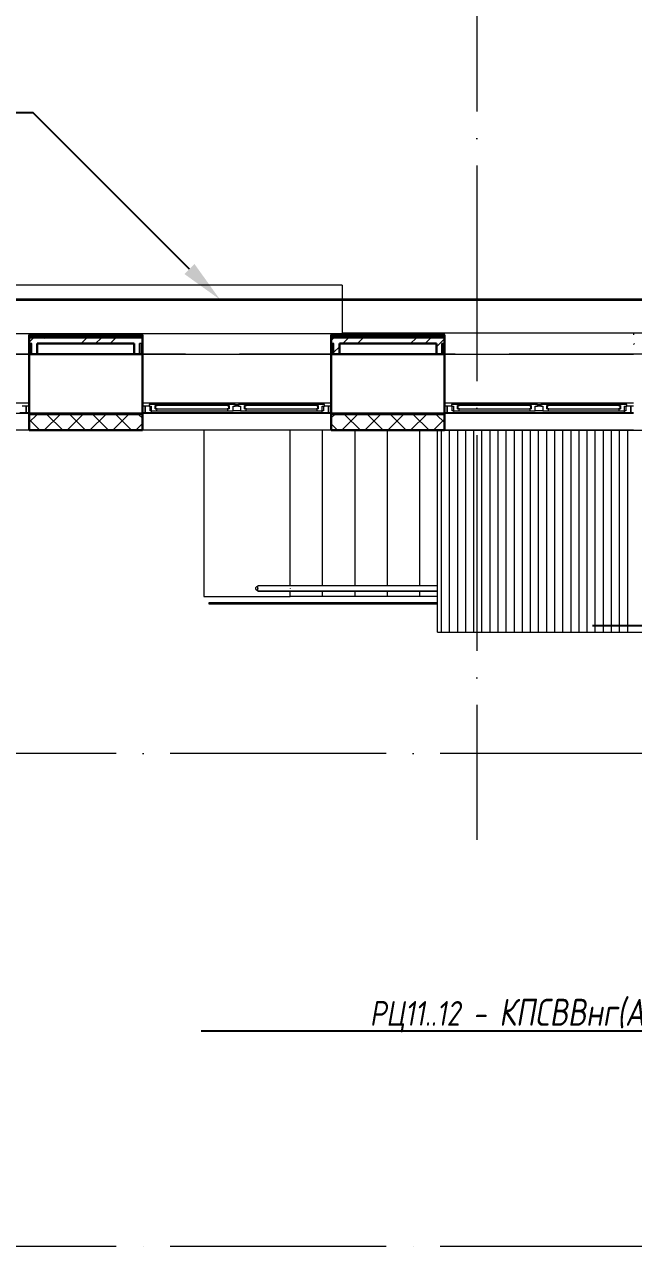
# Model space of a CAD drawing. Header units: millimetres. Extents: x -586848 to 520591, y -385801 to 675781.
# Drawn here: x -31355 to -25712, y -124503 to -113175 of the extents above; entities that cross this region are included whole.
import ezdxf
from ezdxf import colors
from ezdxf.entities.mleader import LeaderData, LeaderLine
from ezdxf.math import Vec2, Vec3

# ---------------------------------------------------------------- set-up
doc = ezdxf.new("R2010")
doc.units = ezdxf.units.MM
doc.linetypes.add('ADSK_Линия сетки', pattern=[25, 20, -2.5, 0, -2.5])
for name, color, linetype, lineweight in [('_ Окна', 7, 'Continuous', 9), ('E-Безопасность-G', 153, 'Continuous', 35), ('RC-Выноски', 7, 'Continuous', 0), ('Витраж', 7, 'Continuous', 9), ('Крыша', 7, 'Continuous', 9), ('Крыша штриховка', 7, 'Continuous', 9), ('Лестницы', 252, 'Continuous', 9), ('Ограждение', 252, 'Continuous', 9), ('Окна', 252, 'Continuous', 9), ('Оси', 252, 'Continuous', 9), ('Стены внутренние', 7, 'Continuous', 18), ('Стены наружные', 7, 'Continuous', 18), ('Стены штриховка', 7, 'Continuous', 9)]:
    doc.layers.add(name, color=color, linetype=linetype, lineweight=lineweight)
doc.styles.add('RubezhCAD', font='', dxfattribs={"oblique": 10})
doc.styles.get('RubezhCAD').set_extended_font_data('GOST type A')

# ---------------------------------------------------------------- blocks, each defined once
blk = doc.blocks.new('1 этаж')
at = {"layer": '_ Окна', "color": 251, "lineweight": 18, "true_color": 0x636466}
for p, q in [((-44781, 14974), (-44819, 14974)), ((-44781, 14916), (-44781, 14974)), ((-43643, 14974), (-43681, 14974)), ((-43681, 14974), (-43681, 14916)), ((-43587, 14991), (-43643, 14991)), ((-43643, 14991), (-43643, 14974)), ((-43643, 14974), (-43623, 14974)), ((-43635, 14933), (-43635, 14974)), ((-43623, 14974), (-43623, 14933)), ((-43586, 14990), (-43587, 14991)), ((-43585, 14991), (-43586, 14990)), ((-43586, 14950), (-43586, 14982)), ((-43586, 14982), (-43568, 14982)), ((-43570, 14991), (-43585, 14991)), ((-43568, 14982), (-43570, 14991)), ((-42918, 14991), (-42921, 14982)), ((-42921, 14982), (-42903, 14982)), ((-42904, 14991), (-42918, 14991)), ((-42903, 14990), (-42904, 14991)), ((-42902, 14991), (-42903, 14990)), ((-42903, 14982), (-42903, 14950)), ((-42846, 14991), (-42902, 14991)), ((-42866, 14933), (-42866, 14974)), ((-42866, 14974), (-42846, 14974)), ((-42846, 14974), (-42846, 14991)), ((-42760, 14991), (-42816, 14991)), ((-42816, 14991), (-42816, 14974)), ((-42816, 14974), (-42796, 14974)), ((-42796, 14974), (-42796, 14933)), ((-42759, 14990), (-42760, 14991)), ((-42758, 14991), (-42759, 14990)), ((-42759, 14950), (-42759, 14982)), ((-42759, 14982), (-42741, 14982)), ((-42743, 14991), (-42758, 14991)), ((-42741, 14982), (-42743, 14991)), ((-42091, 14991), (-42094, 14982)), ((-42094, 14982), (-42076, 14982)), ((-42077, 14991), (-42091, 14991)), ((-42076, 14990), (-42077, 14991)), ((-42075, 14991), (-42076, 14990)), ((-42076, 14982), (-42076, 14950)), ((-42019, 14991), (-42075, 14991)), ((-42039, 14933), (-42039, 14974)), ((-42039, 14974), (-42019, 14974)), ((-42027, 14974), (-42027, 14933)), ((-42019, 14974), (-42019, 14991)), ((-41981, 14974), (-42019, 14974)), ((-41981, 14916), (-41981, 14974)), ((-40843, 14974), (-40881, 14974)), ((-40881, 14974), (-40881, 14916)), ((-40787, 14991), (-40843, 14991)), ((-40843, 14991), (-40843, 14974)), ((-40843, 14974), (-40823, 14974)), ((-40835, 14933), (-40835, 14974)), ((-40823, 14974), (-40823, 14933)), ((-40786, 14990), (-40787, 14991)), ((-40785, 14991), (-40786, 14990)), ((-40786, 14950), (-40786, 14982)), ((-40786, 14982), (-40768, 14982)), ((-40770, 14991), (-40785, 14991)), ((-40768, 14982), (-40770, 14991)), ((-40118, 14991), (-40121, 14982)), ((-40121, 14982), (-40103, 14982)), ((-40104, 14991), (-40118, 14991)), ((-40103, 14990), (-40104, 14991)), ((-40102, 14991), (-40103, 14990)), ((-40103, 14982), (-40103, 14950)), ((-40046, 14991), (-40102, 14991)), ((-40066, 14933), (-40066, 14974)), ((-40066, 14974), (-40046, 14974)), ((-40046, 14974), (-40046, 14991)), ((-39960, 14991), (-40016, 14991)), ((-40016, 14991), (-40016, 14974)), ((-40016, 14974), (-39996, 14974)), ((-39996, 14974), (-39996, 14933)), ((-39959, 14990), (-39960, 14991)), ((-39958, 14991), (-39959, 14990)), ((-39959, 14950), (-39959, 14982)), ((-39959, 14982), (-39941, 14982)), ((-39943, 14991), (-39958, 14991)), ((-39941, 14982), (-39943, 14991)), ((-39291, 14991), (-39294, 14982)), ((-39294, 14982), (-39276, 14982)), ((-39277, 14991), (-39291, 14991)), ((-39276, 14990), (-39277, 14991)), ((-39275, 14991), (-39276, 14990)), ((-39276, 14982), (-39276, 14950)), ((-39219, 14991), (-39275, 14991)), ((-39239, 14933), (-39239, 14974)), ((-39239, 14974), (-39219, 14974)), ((-39227, 14974), (-39227, 14933)), ((-39219, 14974), (-39219, 14991)), ((-39181, 14974), (-39219, 14974)), ((-39181, 14916), (-39181, 14974)), ((-44840, 14916), (-44781, 14916)), ((-43681, 14916), (-43621, 14916)), ((-43623, 14933), (-43635, 14933)), ((-43623, 14933), (-43572, 14933)), ((-43621, 14916), (-43617, 14933)), ((-43568, 14950), (-43586, 14950)), ((-43572, 14933), (-43568, 14950)), ((-42903, 14950), (-42921, 14950)), ((-42921, 14950), (-42916, 14933)), ((-42916, 14933), (-42866, 14933)), ((-42796, 14933), (-42745, 14933)), ((-42741, 14950), (-42759, 14950)), ((-42745, 14933), (-42741, 14950)), ((-42076, 14950), (-42094, 14950)), ((-42094, 14950), (-42089, 14933)), ((-42089, 14933), (-42039, 14933)), ((-42045, 14933), (-42040, 14916)), ((-42040, 14916), (-41981, 14916)), ((-42027, 14933), (-42039, 14933)), ((-40881, 14916), (-40821, 14916)), ((-40823, 14933), (-40835, 14933)), ((-40823, 14933), (-40772, 14933)), ((-40821, 14916), (-40817, 14933)), ((-40768, 14950), (-40786, 14950)), ((-40772, 14933), (-40768, 14950)), ((-40103, 14950), (-40121, 14950)), ((-40121, 14950), (-40116, 14933)), ((-40116, 14933), (-40066, 14933)), ((-39996, 14933), (-39945, 14933)), ((-39941, 14950), (-39959, 14950)), ((-39945, 14933), (-39941, 14950)), ((-39276, 14950), (-39294, 14950)), ((-39294, 14950), (-39289, 14933)), ((-39289, 14933), (-39239, 14933)), ((-39245, 14933), (-39240, 14916)), ((-39240, 14916), (-39181, 14916)), ((-39227, 14933), (-39239, 14933))]:
    blk.add_line(p, q, dxfattribs=at)
at = {"layer": '_ Окна', "color": 251, "true_color": 0x636466}
for p, q in [((-44756, 14974), (-44781, 14974)), ((-44781, 14974), (-44781, 14916)), ((-43681, 14974), (-43706, 14974)), ((-43681, 14916), (-43681, 14974)), ((-43583, 14982), (-43586, 14982)), ((-43586, 14982), (-43586, 14950)), ((-42906, 14982), (-43583, 14982)), ((-43583, 14982), (-43583, 14950)), ((-43583, 14950), (-43583, 14982)), ((-42906, 14950), (-42906, 14982)), ((-42906, 14982), (-42906, 14950)), ((-42903, 14982), (-42906, 14982)), ((-42903, 14950), (-42903, 14982)), ((-42756, 14982), (-42759, 14982)), ((-42759, 14982), (-42759, 14950)), ((-42079, 14982), (-42756, 14982)), ((-42756, 14982), (-42756, 14950)), ((-42756, 14950), (-42756, 14982)), ((-42079, 14950), (-42079, 14982)), ((-42079, 14982), (-42079, 14950)), ((-42076, 14982), (-42079, 14982)), ((-42076, 14950), (-42076, 14982)), ((-41956, 14974), (-41981, 14974)), ((-41981, 14974), (-41981, 14916)), ((-40881, 14974), (-40906, 14974)), ((-40881, 14916), (-40881, 14974)), ((-40783, 14982), (-40786, 14982)), ((-40786, 14982), (-40786, 14950)), ((-40106, 14982), (-40783, 14982)), ((-40783, 14982), (-40783, 14950)), ((-40783, 14950), (-40783, 14982)), ((-40106, 14950), (-40106, 14982)), ((-40106, 14982), (-40106, 14950)), ((-40103, 14982), (-40106, 14982)), ((-40103, 14950), (-40103, 14982)), ((-39956, 14982), (-39959, 14982)), ((-39959, 14982), (-39959, 14950)), ((-39279, 14982), (-39956, 14982)), ((-39956, 14982), (-39956, 14950)), ((-39956, 14950), (-39956, 14982)), ((-39279, 14950), (-39279, 14982)), ((-39279, 14982), (-39279, 14950)), ((-39276, 14982), (-39279, 14982)), ((-39276, 14950), (-39276, 14982)), ((-39156, 14974), (-39181, 14974)), ((-39181, 14974), (-39181, 14916)), ((-44781, 14916), (-44756, 14916)), ((-43706, 14916), (-43681, 14916)), ((-43586, 14950), (-43583, 14950)), ((-43583, 14950), (-42906, 14950)), ((-42906, 14950), (-42903, 14950)), ((-42759, 14950), (-42756, 14950)), ((-42756, 14950), (-42079, 14950)), ((-42079, 14950), (-42076, 14950)), ((-41981, 14916), (-41956, 14916)), ((-40906, 14916), (-40881, 14916)), ((-40786, 14950), (-40783, 14950)), ((-40783, 14950), (-40106, 14950)), ((-40106, 14950), (-40103, 14950)), ((-39959, 14950), (-39956, 14950)), ((-39956, 14950), (-39279, 14950)), ((-39279, 14950), (-39276, 14950)), ((-39181, 14916), (-39156, 14916))]:
    blk.add_line(p, q, dxfattribs=at)
at = {"layer": 'Витраж', "color": 251, "true_color": 0x636466}
for p, q in [((-43086, 13141), (-43086, 13156)), ((-43086, 13156), (-43003, 13156)), ((-43003, 13141), (-43086, 13141)), ((-43003, 13156), (-42903, 13156)), ((-42903, 13141), (-43003, 13141)), ((-42903, 13156), (-42803, 13156)), ((-42803, 13141), (-42903, 13141)), ((-42803, 13156), (-42703, 13156)), ((-42703, 13141), (-42803, 13141)), ((-42703, 13156), (-42603, 13156)), ((-42603, 13141), (-42703, 13141)), ((-42603, 13156), (-42503, 13156)), ((-42503, 13141), (-42603, 13141)), ((-42503, 13156), (-42403, 13156)), ((-42403, 13141), (-42503, 13141)), ((-42403, 13156), (-42303, 13156)), ((-42303, 13141), (-42403, 13141)), ((-42303, 13156), (-42203, 13156)), ((-42203, 13141), (-42303, 13141)), ((-42203, 13156), (-42103, 13156)), ((-42103, 13141), (-42203, 13141)), ((-42103, 13156), (-42003, 13156)), ((-42003, 13141), (-42103, 13141)), ((-42003, 13156), (-41903, 13156)), ((-41903, 13141), (-42003, 13141)), ((-41903, 13156), (-41803, 13156)), ((-41803, 13141), (-41903, 13141)), ((-41803, 13156), (-41703, 13156)), ((-41703, 13141), (-41803, 13141)), ((-41703, 13156), (-41603, 13156)), ((-41603, 13141), (-41703, 13141)), ((-41603, 13156), (-41503, 13156)), ((-41503, 13141), (-41603, 13141)), ((-41503, 13156), (-41403, 13156)), ((-41403, 13141), (-41503, 13141)), ((-41403, 13156), (-41303, 13156)), ((-41303, 13141), (-41403, 13141)), ((-41303, 13156), (-41203, 13156)), ((-41203, 13141), (-41303, 13141)), ((-41203, 13156), (-41103, 13156)), ((-41103, 13141), (-41203, 13141)), ((-41103, 13156), (-41003, 13156)), ((-41003, 13141), (-41103, 13141)), ((-41003, 13156), (-40971, 13156)), ((-40971, 13141), (-41003, 13141))]:
    blk.add_line(p, q, dxfattribs=at)
at = {"layer": 'Крыша', "color": 251, "true_color": 0x636466}
for p, q in [((-40971, 14752), (-37171, 14754)), ((-40971, 12881), (-40971, 14752)), ((-40971, 12881), (-37171, 12881))]:
    blk.add_line(p, q, dxfattribs=at)
at = {"layer": 'Крыша штриховка', "color": 251, "linetype": 'Continuous', "true_color": 0x636466}
for p, q in [((-40935, 12881), (-40935, 14752)), ((-40860, 12881), (-40860, 14752)), ((-40785, 12881), (-40785, 14752)), ((-40710, 12881), (-40710, 14752)), ((-40635, 12881), (-40635, 14752)), ((-40560, 12881), (-40560, 14752)), ((-40485, 12881), (-40485, 14752)), ((-40410, 12881), (-40410, 14752)), ((-40335, 12881), (-40335, 14752)), ((-40260, 12881), (-40260, 14752)), ((-40185, 12881), (-40185, 14752)), ((-40110, 12881), (-40110, 14752)), ((-40035, 12881), (-40035, 14752)), ((-39960, 12881), (-39960, 14752)), ((-39885, 12881), (-39885, 14753)), ((-39810, 12881), (-39810, 14753)), ((-39735, 12881), (-39735, 14753)), ((-39660, 12881), (-39660, 14753)), ((-39585, 12881), (-39585, 14753)), ((-39510, 12881), (-39510, 14753)), ((-39435, 12881), (-39435, 14753)), ((-39360, 12881), (-39360, 14753)), ((-39285, 12881), (-39285, 14753)), ((-39210, 12881), (-39210, 14753))]:
    blk.add_line(p, q, dxfattribs=at)
at = {"layer": 'Лестницы', "color": 251, "true_color": 0x636466}
for p, q in [((-43136, 14754), (-43136, 13211)), ((-42336, 13311), (-42336, 14754)), ((-42336, 13311), (-42336, 14754)), ((-42036, 13311), (-42036, 14754)), ((-42036, 13311), (-42036, 14754)), ((-41736, 13311), (-41736, 14754)), ((-41736, 13311), (-41736, 14754)), ((-41436, 13311), (-41436, 14754)), ((-41436, 13311), (-41436, 14754)), ((-41136, 13311), (-41136, 14754)), ((-41136, 13311), (-41136, 14754)), ((-40836, 14752), (-40836, 14754)), ((-40836, 14752), (-40836, 14754)), ((-40536, 14752), (-40536, 14754)), ((-40536, 14752), (-40536, 14754)), ((-40236, 14752), (-40236, 14754)), ((-40236, 14752), (-40236, 14754)), ((-39936, 14752), (-39936, 14754)), ((-39936, 14752), (-39936, 14754)), ((-39636, 14753), (-39636, 14754)), ((-39636, 14753), (-39636, 14754)), ((-42336, 13211), (-42336, 13261)), ((-42336, 13211), (-42336, 13261)), ((-42036, 13211), (-42036, 13261)), ((-42036, 13211), (-42036, 13261)), ((-41736, 13211), (-41736, 13261)), ((-41736, 13211), (-41736, 13261)), ((-41436, 13211), (-41436, 13261)), ((-41436, 13211), (-41436, 13261)), ((-41136, 13211), (-41136, 13261)), ((-41136, 13211), (-41136, 13261)), ((-43136, 13211), (-42336, 13211)), ((-42036, 13211), (-42336, 13211)), ((-41736, 13211), (-42036, 13211)), ((-41436, 13211), (-41736, 13211)), ((-41136, 13211), (-41436, 13211)), ((-40971, 13211), (-41136, 13211))]:
    blk.add_line(p, q, dxfattribs=at)
at = {"layer": 'Ограждение', "color": 251, "true_color": 0x636466}
for p, q in [((-41856, 16096), (-46606, 16096)), ((-41856, 16096), (-41856, 15646)), ((-41856, 15646), (-46606, 15646)), ((-44756, 15646), (-44756, 15636)), ((-43706, 15636), (-43706, 15646)), ((-41956, 15646), (-41956, 15636)), ((-41856, 15656), (-36031, 15656)), ((-40906, 15636), (-40906, 15656)), ((-40906, 15656), (-39156, 15656)), ((-39156, 15656), (-39156, 15636)), ((-46506, 15456), (-44756, 15456)), ((-43706, 15456), (-41956, 15456)), ((-40906, 15456), (-39156, 15456)), ((-46506, 15006), (-44756, 15006)), ((-43706, 15006), (-41956, 15006)), ((-40906, 15006), (-39156, 15006)), ((-42343, 13311), (-42636, 13311)), ((-42636, 13261), (-42636, 13311)), ((-42336, 13311), (-42636, 13311)), ((-42636, 13289), (-42636, 13284)), ((-42636, 13261), (-42343, 13261)), ((-42336, 13261), (-42636, 13261)), ((-40971, 13311), (-42343, 13311)), ((-42343, 13261), (-40971, 13261)), ((-40971, 13311), (-42336, 13311)), ((-40971, 13261), (-42336, 13261))]:
    blk.add_line(p, q, dxfattribs=at)
at = {"layer": 'Ограждение', "color": 251, "true_color": 0x636466, "flags": 128}
for points in [[(-42656, 13286), (-42656, 13287), (-42656, 13288), (-42656, 13289), (-42656, 13289), (-42655, 13290), (-42655, 13291), (-42655, 13292), (-42655, 13293), (-42655, 13293), (-42654, 13294), (-42654, 13295), (-42654, 13296), (-42653, 13296), (-42653, 13297), (-42652, 13298), (-42652, 13298), (-42651, 13299), (-42651, 13299), (-42650, 13300), (-42650, 13301), (-42649, 13301), (-42649, 13302), (-42648, 13302), (-42647, 13303), (-42647, 13303), (-42646, 13304), (-42645, 13304), (-42645, 13304), (-42644, 13305), (-42643, 13305), (-42642, 13305), (-42642, 13305), (-42641, 13306), (-42640, 13306), (-42639, 13306), (-42638, 13306), (-42638, 13306), (-42637, 13306), (-42636, 13306), (-42636, 13306)], [(-42636, 13266), (-42637, 13266), (-42637, 13266), (-42638, 13266), (-42639, 13267), (-42640, 13267), (-42641, 13267), (-42641, 13267), (-42642, 13267), (-42643, 13268), (-42644, 13268), (-42644, 13268), (-42645, 13269), (-42646, 13269), (-42646, 13269), (-42647, 13270), (-42648, 13270), (-42648, 13271), (-42649, 13271), (-42650, 13272), (-42650, 13272), (-42651, 13273), (-42651, 13274), (-42652, 13274), (-42652, 13275), (-42653, 13275), (-42653, 13276), (-42653, 13277), (-42654, 13278), (-42654, 13278), (-42654, 13279), (-42655, 13280), (-42655, 13281), (-42655, 13281), (-42655, 13282), (-42656, 13283), (-42656, 13284), (-42656, 13284), (-42656, 13285), (-42656, 13286), (-42656, 13286)]]:
    blk.add_lwpolyline(points, dxfattribs=at)
at = {"layer": 'Ограждение', "color": 251, "true_color": 0x636466}
blk.add_open_spline([(-42336, 13288), (-42336, 13288), (-42336, 13286), (-42336, 13285), (-42336, 13284)], degree=3, dxfattribs=at)
at = {"layer": 'Окна', "color": 251, "true_color": 0x636466}
for p, q in [((-43585, 14991), (-43587, 14991)), ((-42918, 14991), (-43570, 14991)), ((-42902, 14991), (-42904, 14991)), ((-42846, 14991), (-42816, 14991)), ((-42816, 14974), (-42846, 14974)), ((-42758, 14991), (-42760, 14991)), ((-42091, 14991), (-42743, 14991)), ((-42075, 14991), (-42077, 14991)), ((-40785, 14991), (-40787, 14991)), ((-40118, 14991), (-40770, 14991)), ((-40102, 14991), (-40104, 14991)), ((-40046, 14991), (-40016, 14991)), ((-40016, 14974), (-40046, 14974)), ((-39958, 14991), (-39960, 14991)), ((-39291, 14991), (-39943, 14991)), ((-39275, 14991), (-39277, 14991)), ((-43621, 14916), (-42040, 14916)), ((-43572, 14933), (-42916, 14933)), ((-42796, 14933), (-42866, 14933)), ((-42745, 14933), (-42089, 14933)), ((-40821, 14916), (-39240, 14916)), ((-40772, 14933), (-40116, 14933)), ((-39996, 14933), (-40066, 14933)), ((-39945, 14933), (-39289, 14933))]:
    blk.add_line(p, q, dxfattribs=at)
at = {"layer": 'Оси', "color": 251, "linetype": 'ADSK_Линия сетки', "ltscale": 100, "true_color": 0x636466}
for p, q in [((-40606, 32207), (-40606, 10956)), ((-806, 15456), (-72528, 15456)), ((-26448, 11756), (-72528, 11756)), ((-26448, 7186), (-72528, 7186))]:
    blk.add_line(p, q, dxfattribs=at)
at = {"layer": 'Стены внутренние', "color": 251, "lineweight": 30, "true_color": 0x636466}
for p, q in [((-44756, 15456), (-44756, 14906)), ((-43781, 15456), (-44681, 15456)), ((-43706, 14906), (-43706, 15456)), ((-41956, 15456), (-41956, 14906)), ((-40981, 15456), (-41881, 15456)), ((-40906, 14906), (-40906, 15456)), ((-44756, 14906), (-43706, 14906)), ((-44756, 14896), (-44756, 14754)), ((-43706, 14754), (-43706, 14896)), ((-41956, 14906), (-40906, 14906)), ((-41956, 14896), (-41956, 14754)), ((-40906, 14754), (-40906, 14896)), ((-44756, 14754), (-43706, 14754)), ((-41956, 14754), (-40906, 14754))]:
    blk.add_line(p, q, dxfattribs=at)
at = {"layer": 'Стены внутренние', "color": 251, "true_color": 0x636466}
for p, q in [((-44756, 14906), (-46506, 14906)), ((-41956, 14906), (-43706, 14906)), ((-39156, 14906), (-40906, 14906)), ((-44756, 14754), (-46506, 14754)), ((-41956, 14754), (-43706, 14754)), ((-39156, 14754), (-40906, 14754))]:
    blk.add_line(p, q, dxfattribs=at)
at = {"layer": 'Стены внутренние', "color": 251, "linetype": 'Continuous', "lineweight": 9, "true_color": 0x636466}
for p, q in [((-44754, 14895), (-44756, 14891)), ((-44754, 14827), (-44685, 14896)), ((-44659, 14756), (-44754, 14851)), ((-44612, 14756), (-44472, 14896)), ((-44447, 14756), (-44587, 14896)), ((-44400, 14756), (-44260, 14896)), ((-44235, 14756), (-44375, 14896)), ((-44188, 14756), (-44048, 14896)), ((-44022, 14756), (-44162, 14896)), ((-43976, 14756), (-43836, 14896)), ((-43810, 14756), (-43950, 14896)), ((-43708, 14866), (-43738, 14896)), ((-43706, 14881), (-43708, 14877)), ((-41954, 14869), (-41927, 14896)), ((-41855, 14756), (-41715, 14896)), ((-41689, 14756), (-41829, 14896)), ((-41643, 14756), (-41503, 14896)), ((-41477, 14756), (-41617, 14896)), ((-41430, 14756), (-41290, 14896)), ((-41265, 14756), (-41405, 14896)), ((-41218, 14756), (-41078, 14896)), ((-41053, 14756), (-41193, 14896)), ((-41006, 14756), (-40908, 14855)), ((-40908, 14824), (-40980, 14896)), ((-44716, 14756), (-44717, 14754)), ((-43895, 14756), (-43896, 14754)), ((-43764, 14756), (-43708, 14812)), ((-41954, 14802), (-41956, 14806)), ((-41901, 14756), (-41954, 14809)), ((-41457, 14754), (-41458, 14756)), ((-41079, 14756), (-41081, 14754))]:
    blk.add_line(p, q, dxfattribs=at)
at = {"layer": 'Стены наружные', "color": 251, "lineweight": 30, "true_color": 0x636466}
for p, q in [((-43706, 15636), (-44756, 15636)), ((-44756, 15636), (-44756, 15456)), ((-43706, 15456), (-43706, 15636)), ((-40906, 15636), (-41956, 15636)), ((-41956, 15636), (-41956, 15456)), ((-40906, 15456), (-40906, 15636)), ((-44681, 15556), (-43781, 15556)), ((-44681, 15456), (-44681, 15556)), ((-43781, 15556), (-43781, 15456)), ((-41881, 15556), (-40981, 15556)), ((-41881, 15456), (-41881, 15556)), ((-40981, 15556), (-40981, 15456)), ((-44756, 15456), (-44681, 15456)), ((-43781, 15456), (-43706, 15456)), ((-41956, 15456), (-41881, 15456)), ((-40981, 15456), (-40906, 15456)), ((-44756, 14906), (-44756, 14896)), ((-43706, 14896), (-43706, 14906)), ((-41956, 14906), (-41956, 14896)), ((-40906, 14896), (-40906, 14906))]:
    blk.add_line(p, q, dxfattribs=at)
at = {"layer": 'Стены наружные', "color": 251, "linetype": 'Continuous', "lineweight": 9, "true_color": 0x636466}
for p, q in [((-44586, 15631), (-44581, 15636)), ((-44162, 15631), (-44157, 15636)), ((-43737, 15631), (-43732, 15636)), ((-41616, 15631), (-41611, 15636)), ((-41192, 15631), (-41187, 15636)), ((-44756, 15568), (-44718, 15606)), ((-44611, 15606), (-44598, 15619)), ((-44598, 15619), (-44586, 15631)), ((-44399, 15606), (-44386, 15619)), ((-44386, 15619), (-44374, 15631)), ((-44274, 15556), (-44224, 15606)), ((-44187, 15606), (-44174, 15619)), ((-44174, 15619), (-44162, 15631)), ((-44139, 15556), (-44089, 15606)), ((-44004, 15556), (-43954, 15606)), ((-43975, 15606), (-43962, 15619)), ((-43962, 15619), (-43950, 15631)), ((-43762, 15606), (-43750, 15619)), ((-43750, 15619), (-43737, 15631)), ((-41956, 15585), (-41934, 15606)), ((-41943, 15516), (-41931, 15529)), ((-41931, 15475), (-41881, 15525)), ((-41853, 15606), (-41841, 15619)), ((-41849, 15556), (-41799, 15606)), ((-41841, 15619), (-41828, 15631)), ((-41714, 15556), (-41664, 15606)), ((-41641, 15606), (-41629, 15619)), ((-41629, 15619), (-41616, 15631)), ((-41429, 15606), (-41417, 15619)), ((-41417, 15619), (-41404, 15631)), ((-41221, 15556), (-41171, 15606)), ((-41217, 15606), (-41204, 15619)), ((-41204, 15619), (-41192, 15631)), ((-41086, 15556), (-41036, 15606)), ((-41005, 15606), (-40992, 15619)), ((-40992, 15619), (-40980, 15631)), ((-40981, 15526), (-40951, 15556)), ((-40951, 15556), (-40906, 15601)), ((-39156, 15546), (-39146, 15556)), ((-44756, 15461), (-44743, 15474)), ((-44743, 15474), (-44731, 15486)), ((-41956, 15504), (-41943, 15516)), ((-40931, 15468), (-40918, 15481)), ((-40918, 15481), (-40906, 15493))]:
    blk.add_line(p, q, dxfattribs=at)
at = {"layer": 'Стены штриховка', "color": 251, "true_color": 0x636466}
for p, q in [((-44756, 15631), (-43706, 15631)), ((-43706, 15619), (-44756, 15619)), ((-43706, 15606), (-44756, 15606)), ((-44731, 15556), (-44756, 15556)), ((-44743, 15456), (-44743, 15556)), ((-44731, 15456), (-44731, 15556)), ((-43731, 15456), (-43731, 15556)), ((-43706, 15556), (-43731, 15556)), ((-43718, 15456), (-43718, 15556)), ((-41956, 15631), (-40906, 15631)), ((-40906, 15619), (-41956, 15619)), ((-40906, 15606), (-41956, 15606)), ((-41931, 15556), (-41956, 15556)), ((-41943, 15456), (-41943, 15556)), ((-41931, 15456), (-41931, 15556)), ((-40931, 15456), (-40931, 15556)), ((-40906, 15556), (-40931, 15556)), ((-40918, 15456), (-40918, 15556)), ((-43706, 14896), (-44756, 14896)), ((-44754, 14756), (-44754, 14896)), ((-43708, 14896), (-43708, 14756)), ((-40906, 14896), (-41956, 14896)), ((-41954, 14756), (-41954, 14896)), ((-40908, 14896), (-40908, 14756)), ((-43708, 14756), (-44754, 14756)), ((-40908, 14756), (-41954, 14756))]:
    blk.add_line(p, q, dxfattribs=at)

msp = doc.modelspace()

# ---------------------------------------------------------------- linework, layer by layer
at = {"layer": 'E-Безопасность-G', "color": 1}
msp.add_line((-33508.6, -115725.8), (-22530.6, -115725.8), dxfattribs=at)

# ---------------------------------------------------------------- block references
msp.add_blockref('1 этаж', (13443.4, -131688.8))

# ---------------------------------------------------------------- leaders
at = {"layer": 'RC-Выноски', "linetype": 'Continuous', "ltscale": 15}
ml = msp.add_multileader_mtext('Standard', dxfattribs=at)
ml.set_content('{\\H0.91667x;РЦ9..10 - }КПСВВнг(А)-LSLTx 1x2x1,0', color=256, style='RubezhCAD')
ml.set_leader_properties()
ml.build(insert=Vec2(0, 0))
ml.multileader.update_dxf_attribs({"has_text_frame": 1, "text_left_attachment_type": 6, "text_right_attachment_type": 6, "dogleg_length": 2, "arrow_head_size": 400, "scale": 100})
ctx = ml.context
ctx.base_point, ctx.scale, ctx.char_height, ctx.arrow_head_size, ctx.landing_gap_size, ctx.plane_origin = Vec3(-11402.9, -113921.3), 100, 250, 400, 100, Vec3(-538736.5, -152637.9)
ctx.left_attachment, ctx.right_attachment, ctx.text_align_type = 6, 6, 2
notes = []
notes.append((ctx, [(1, (1, 1, 0), (-6411.9, -113921.3), (-1, 0), 200, [(0, [(-4983.9, -115167.9)], 0, [])])]))
ctx.mtext.insert, ctx.mtext.width, ctx.mtext.alignment, ctx.mtext.flow_direction = Vec3(-6711.9, -113621.3), 5324.915, 3, 5
ml = msp.add_multileader_mtext('Standard', dxfattribs=at)
ml.set_content('{\\H0.91667x;РЦ6 - }КПСВВнг(А)-LSLTx 1x2x1,0', color=256, style='RubezhCAD')
ml.set_leader_properties()
ml.build(insert=Vec2(0, 0))
ml.multileader.update_dxf_attribs({"has_text_frame": 1, "text_left_attachment_type": 6, "text_right_attachment_type": 6, "dogleg_length": 2, "arrow_head_size": 400, "scale": 100})
ctx = ml.context
ctx.base_point, ctx.scale, ctx.char_height, ctx.arrow_head_size, ctx.landing_gap_size, ctx.plane_origin = Vec3(-35920.1, -113993.5), 100, 250, 400, 100, Vec3(-563597.4, -152710.1)
ctx.left_attachment, ctx.right_attachment, ctx.text_align_type = 6, 6, 2
notes.append((ctx, [(1, (1, 1, 0), (-31272.8, -113993.5), (-1, 0), 200, [(0, [(-29543.1, -115725.8)], 0, [])])]))
ctx.mtext.insert, ctx.mtext.width, ctx.mtext.alignment, ctx.mtext.flow_direction = Vec3(-31572.8, -113693.5), 5324.915, 3, 5
ml = msp.add_multileader_mtext('Standard', dxfattribs=at)
ml.set_content('{\\H0.91667x;РЦ4 - }КПСВВнг(А)-LSLTx 1x2x1,0', color=256, style='RubezhCAD')
ml.set_leader_properties()
ml.build(insert=Vec2(0, 0))
ml.multileader.update_dxf_attribs({"has_text_frame": 1, "text_left_attachment_type": 6, "text_right_attachment_type": 6, "dogleg_length": 2, "arrow_head_size": 400, "scale": 100})
ctx = ml.context
ctx.base_point, ctx.scale, ctx.char_height, ctx.arrow_head_size, ctx.landing_gap_size, ctx.plane_origin = Vec3(-25189.7, -118748.4), 100, 250, 400, 100, Vec3(-552506.9, -157464.9)
ctx.left_attachment, ctx.right_attachment, ctx.text_align_type = 6, 6, 2
notes.append((ctx, [(1, (1, 1, 0), (-20542.4, -118748.4), (-1, 0), 200, [(0, [(-19617.5, -116668.8)], 0, [])])]))
ctx.mtext.insert, ctx.mtext.width, ctx.mtext.alignment, ctx.mtext.flow_direction = Vec3(-20842.4, -118448.4), 5324.915, 3, 5
ml = msp.add_multileader_mtext('Standard', dxfattribs=at)
ml.set_content('{\\H0.91667x;РЦ11..12 - }КПСВВнг(А)-LSLTx 1x2x1,0\\Pна 2-й этаж', color=256, style='RubezhCAD')
ml.set_leader_properties()
ml.build(insert=Vec2(0, 0))
ml.multileader.update_dxf_attribs({"has_text_frame": 1, "text_left_attachment_type": 6, "text_right_attachment_type": 6, "dogleg_length": 2, "arrow_head_size": 400, "scale": 100})
ctx = ml.context
ctx.base_point, ctx.scale, ctx.char_height, ctx.arrow_head_size, ctx.landing_gap_size, ctx.plane_origin = Vec3(-28444.6, -122506.2), 100, 250, 400, 100, Vec3(-555107.8, -160395.8)
ctx.left_attachment, ctx.right_attachment, ctx.text_align_type = 6, 6, 2
notes.append((ctx, [(1, (1, 1, 0), (-23404.5, -122506.2), (-1, 0), 200, [(0, [(-20541.7, -119730.8)], 0, [])])]))
ctx.mtext.insert, ctx.mtext.width, ctx.mtext.alignment, ctx.mtext.flow_direction = Vec3(-23704.5, -122206.2), 5324.915, 3, 5
for ctx, leaders in notes:
    for number, flags, end, landing, length, lines in leaders:
        leader = LeaderData()
        leader.index, (leader.has_last_leader_line, leader.has_dogleg_vector, leader.attachment_direction) = number, flags
        leader.last_leader_point, leader.dogleg_vector, leader.dogleg_length = Vec3(end), Vec3(landing), length
        for number, points, colour, breaks in lines:
            line = LeaderLine()
            line.index, line.vertices, line.color, line.breaks = number, Vec3.list(points), colors.encode_raw_color(colour), breaks
            leader.lines.append(line)
        ctx.leaders.append(leader)

doc.saveas('drawing.dxf')
